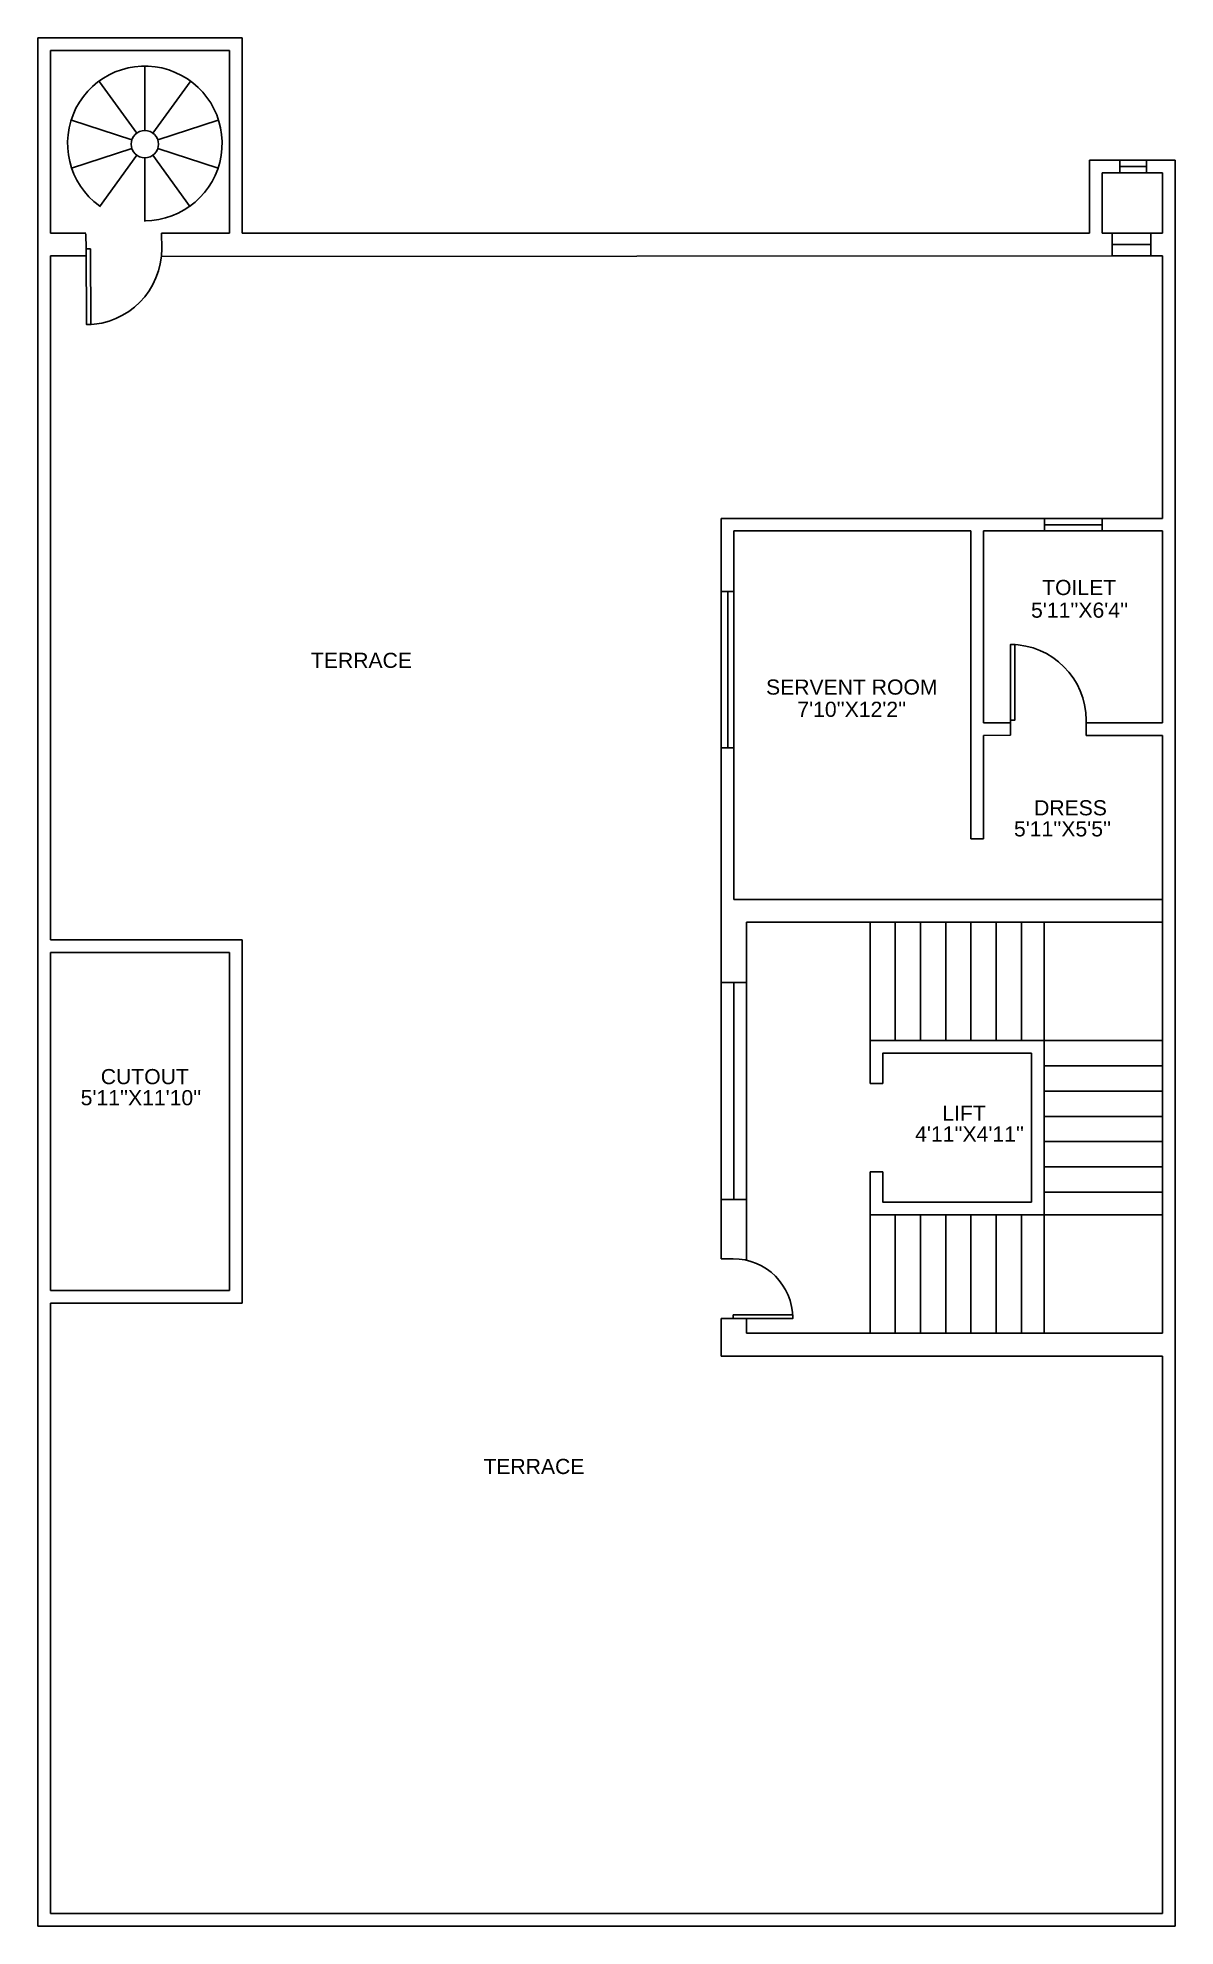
# Model space of a CAD drawing. Header units: inches. Extents: x 167 to 618, y -574 to 174.
import ezdxf

# ---------------------------------------------------------------- set-up
doc = ezdxf.new("R2010")
doc.units = ezdxf.units.IN
doc.header["$MEASUREMENT"] = 0
for name, color, linetype in [('DOOR', 180, 'Continuous'), ('LIFT', 50, 'Continuous'), ('STAIRS', 100, 'Continuous'), ('TEXT', 130, 'Continuous'), ('WALL', 10, 'Continuous'), ('WINDOW', 42, 'Continuous')]:
    doc.layers.add(name, color=color, linetype=linetype)
doc.styles.get("Standard").update_dxf_attribs({"font": 'arial.ttf'})

# ---------------------------------------------------------------- blocks, each defined once
blk = doc.blocks.new('*U4')
for p, q in [((0, 0), (0, -6)), ((30, 0), (30, -6))]:
    blk.add_line(p, q)
blk.add_lwpolyline([(0, 0), (0, 30), (1.75, 30), (1.75, 0)], close=True)
blk.add_arc((0, 0), 30, 0, 90)
blk = doc.blocks.new('*U5')
for p, q in [((-30, 0), (-30, -6)), ((0, 0), (0, -6))]:
    blk.add_line(p, q)
blk.add_lwpolyline([(0, 0), (0, 30), (-1.75, 30), (-1.75, 0)], close=True)
blk.add_arc((0, 0), 30, 90, 180)
blk = doc.blocks.new('*U13')
blk.add_line((0, -12.62), (0, 12.62))
blk = doc.blocks.new('*U14')
at = {"layer": 'STAIRS', "color": 0, "linetype": 'ByBlock', "lineweight": -2, "transparency": 16777216}
for p, rotation in [((56.92, 81.12), 35.99999999999999), ((78.1, 81.12), 324.0000000000001), ((50.38, 72.11), 72), ((84.64, 72.11), 288), ((50.38, 60.98), 108), ((56.92, 51.98), 144), ((67.51, 48.54), 180), ((78.1, 51.98), 216), ((84.64, 60.98), 252)]:
    blk.add_blockref('*U13', p, dxfattribs=dict(at, rotation=rotation))
blk.add_blockref('*U13', (67.51, 84.56), dxfattribs=at)

msp = doc.modelspace()

# ---------------------------------------------------------------- linework, layer by layer
for p, q in [((171.73, 87.86), (185.89, 87.86)), ((541.73, -97.14), (552.39, -97.14)), ((447.73, -200.14), (447.73, -176.14)), ((171.73, -322.14), (171.73, -188.14))]:
    msp.add_line(p, q)
at = {"layer": 'LIFT'}
for p, q in [((501.73, -228.14), (501.73, -240.14)), ((501.73, -240.14), (496.73, -240.14)), ((501.73, -275.14), (496.73, -275.14)), ((501.73, -287.14), (501.73, -275.14))]:
    msp.add_line(p, q, dxfattribs=at)
for points in [[(496.73, -240.14), (496.73, -223.14), (565.73, -223.14), (565.73, -292.14), (496.73, -292.14), (496.73, -275.14)], [(501.73, -240.14), (501.73, -228.14), (560.73, -228.14), (560.73, -287.14), (501.73, -287.14), (501.73, -275.14)]]:
    msp.add_lwpolyline(points, dxfattribs=at)
at = {"layer": 'STAIRS'}
for p, q in [((496.73, -223.14), (496.73, -176.14)), ((506.73, -223.14), (506.73, -176.14)), ((516.73, -223.14), (516.73, -176.14)), ((526.73, -223.14), (526.73, -176.14)), ((536.73, -223.14), (536.73, -176.14)), ((546.73, -223.14), (546.73, -176.14)), ((556.73, -223.14), (556.73, -176.14)), ((565.73, -223.14), (565.73, -176.14)), ((565.73, -223.14), (612.73, -223.14)), ((565.73, -233.14), (612.73, -233.14)), ((565.73, -243.14), (612.73, -243.14)), ((565.73, -253.14), (612.73, -253.14)), ((565.73, -263.14), (612.73, -263.14)), ((565.73, -273.14), (612.73, -273.14)), ((565.73, -283.14), (612.73, -283.14)), ((496.73, -292.14), (496.73, -339.14)), ((506.73, -292.14), (506.73, -339.14)), ((516.73, -292.14), (516.73, -339.14)), ((526.73, -292.14), (526.73, -339.14)), ((536.73, -292.14), (536.73, -339.14)), ((546.73, -292.14), (546.73, -339.14)), ((556.73, -292.14), (556.73, -339.14)), ((565.73, -292.14), (612.73, -292.14)), ((565.73, -292.14), (565.73, -339.14))]:
    msp.add_line(p, q, dxfattribs=at)
msp.add_circle((209.18, 132.18), 5.39, dxfattribs=at)
msp.add_arc((209.18, 132.49), 30.64, 270, 234, dxfattribs=at)
at = {"layer": 'WALL'}
for p, q in [((166.73, 151.86), (166.73, 174.35)), ((242.73, 174.35), (166.73, 174.35)), ((242.73, 174.35), (247.73, 174.35)), ((247.73, 174.35), (247.73, 96.86)), ((171.73, 151.86), (171.73, 169.35)), ((242.73, 169.35), (171.73, 169.35)), ((242.73, 167.41), (242.73, 169.35)), ((242.73, 151.86), (242.73, 167.41)), ((166.73, 96.86), (166.73, 151.86)), ((171.73, 96.86), (171.73, 151.86)), ((242.73, 96.86), (242.73, 151.86)), ((583.73, 125.86), (583.73, 96.86)), ((583.73, 125.86), (595.77, 125.86)), ((588.73, 120.86), (588.73, 96.86)), ((588.73, 120.86), (595.77, 120.86)), ((606.36, 125.86), (617.73, 125.86)), ((606.36, 120.86), (612.73, 120.86)), ((612.73, 96.86), (612.73, 120.86)), ((617.73, 96.86), (617.73, 125.86)), ((166.73, -570.14), (166.73, 96.86)), ((171.73, 96.86), (185.82, 96.96)), ((215.83, 96.86), (242.73, 96.86)), ((242.73, 96.86), (218.73, 96.86)), ((247.73, 96.86), (583.73, 96.86)), ((588.73, 96.86), (592.77, 96.86)), ((608.09, 96.86), (612.73, 96.86)), ((617.73, 96.86), (617.73, -574.14)), ((171.73, -183.14), (171.73, 87.86)), ((171.73, -183.14), (171.73, 87.86)), ((171.73, 87.86), (185.89, 87.86)), ((592.77, 87.86), (215.73, 87.72)), ((608.09, 87.86), (612.73, 87.86)), ((612.73, 87.86), (612.73, -16.14)), ((437.73, -16.14), (612.73, -16.14)), ((437.73, -16.14), (437.73, -45.14)), ((442.73, -21.14), (536.73, -21.14)), ((442.73, -21.14), (442.73, -45.14)), ((536.73, -21.14), (536.73, -102.14)), ((541.73, -16.14), (565.73, -16.14)), ((541.73, -21.14), (541.73, -97.14)), ((541.73, -21.14), (565.95, -21.14)), ((612.73, -16.14), (588.73, -16.14)), ((588.73, -21.14), (612.73, -21.14)), ((612.73, -21.14), (612.73, -97.14)), ((612.73, -21.14), (612.73, -97.14)), ((541.73, -97.14), (552.39, -97.14)), ((582.39, -97.14), (612.73, -97.14)), ((536.73, -102.14), (536.73, -143.14)), ((541.73, -102.14), (552.39, -102.11)), ((541.73, -102.14), (541.73, -143.14)), ((582.39, -102.14), (612.73, -102.14)), ((612.73, -339.14), (612.73, -102.14)), ((437.73, -107.14), (437.73, -167.14)), ((442.73, -167.14), (442.73, -107.14)), ((541.73, -143.14), (536.73, -143.14)), ((437.73, -167.14), (437.73, -200.14)), ((442.73, -167.14), (612.73, -167.14)), ((447.73, -176.14), (612.73, -176.14)), ((447.73, -176.14), (447.73, -200.14)), ((171.73, -183.14), (242.73, -183.14)), ((242.73, -183.14), (247.73, -183.14)), ((247.73, -188.14), (247.73, -183.14)), ((171.73, -322.14), (171.73, -188.14)), ((171.73, -188.14), (242.73, -188.14)), ((242.73, -322.14), (242.73, -188.14)), ((242.73, -212.14), (242.73, -188.14)), ((247.73, -327.14), (247.73, -188.14)), ((437.73, -286.16), (437.73, -309.56)), ((447.73, -310.16), (447.73, -286.16)), ((447.73, -310.16), (447.73, -286.16)), ((242.73, -322.14), (171.73, -322.14)), ((247.73, -327.14), (171.73, -327.14)), ((171.73, -569.14), (171.73, -327.14)), ((437.73, -333.22), (437.73, -348.14)), ((447.73, -339.14), (447.73, -333.22)), ((447.73, -339.14), (612.73, -339.14)), ((437.73, -348.14), (612.73, -348.14)), ((612.73, -348.14), (612.73, -569.14)), ((166.73, -570.14), (166.73, -574.14)), ((166.73, -574.14), (617.73, -574.14)), ((171.73, -569.14), (612.73, -569.14))]:
    msp.add_line(p, q, dxfattribs=at)
at = {"layer": 'WINDOW'}
for p, q in [((595.77, 125.86), (595.77, 120.86)), ((595.77, 125.86), (606.36, 125.86)), ((595.77, 123.36), (606.36, 123.36)), ((595.77, 120.86), (606.36, 120.86)), ((606.36, 125.86), (606.36, 120.86)), ((592.77, 96.86), (592.77, 87.86)), ((592.77, 96.86), (608.09, 96.86)), ((592.77, 92.36), (608.09, 92.36)), ((608.09, 96.86), (608.09, 87.86)), ((592.77, 87.86), (608.09, 87.86)), ((565.73, -16.14), (588.73, -16.14)), ((565.95, -16.14), (565.95, -21.14)), ((565.95, -18.64), (588.73, -18.64)), ((588.73, -21.14), (565.95, -21.14)), ((588.73, -16.14), (588.73, -21.14)), ((442.73, -45.14), (437.73, -45.14)), ((437.73, -45.14), (437.73, -107.14)), ((440.32, -45.14), (440.32, -107.14)), ((442.73, -45.14), (442.73, -107.14)), ((442.73, -107.14), (437.73, -107.14)), ((437.73, -200.14), (447.73, -200.14)), ((437.73, -286.16), (437.73, -200.14)), ((442.73, -200.14), (442.73, -286.16)), ((447.73, -200.14), (447.73, -286.16)), ((447.73, -286.16), (437.73, -286.16))]:
    msp.add_line(p, q, dxfattribs=at)

# ---------------------------------------------------------------- block references
at = {"layer": 'DOOR', "rotation": 180.4109480793889}
msp.add_blockref('*U5', (185.87, 90.64), dxfattribs=at)
at = {"layer": 'DOOR', "xscale": -1, "rotation": 359.9478751826479}
msp.add_blockref('*U5', (552.39, -96.11), dxfattribs=at)
at = {"layer": 'DOOR', "xscale": -0.7884726524387862, "yscale": 0.7884726524387862, "zscale": 0.7884726524387862, "rotation": 270}
msp.add_blockref('*U4', (442.46, -333.22), dxfattribs=at)
at = {"layer": 'STAIRS', "xscale": -1, "rotation": 180}
msp.add_blockref('*U14', (141.67, 198.72), dxfattribs=at)

# ---------------------------------------------------------------- texts
at = {"layer": 'TEXT'}
for s, p in [('TOILET', (564.97, -46.53)), ("5'11''X6'4''", (560.55, -55.51)), ('TERRACE', (275.04, -75.4)), ('SERVENT ROOM', (455.49, -86)), ("7'10''X12'2''", (467.89, -94.81)), ('DRESS', (561.76, -133.84)), ("5'11''X5'5''", (553.79, -142.2)), ('CUTOUT', (191.72, -240.39)), ("5'11''X11'10''", (183.74, -248.75)), ('LIFT', (525.34, -254.89)), ("4'11''X4'11''", (514.61, -263.13)), ('TERRACE', (343.43, -394.91))]:
    msp.add_text(s, height=6, dxfattribs=at).set_placement(p)

doc.saveas('drawing.dxf')
